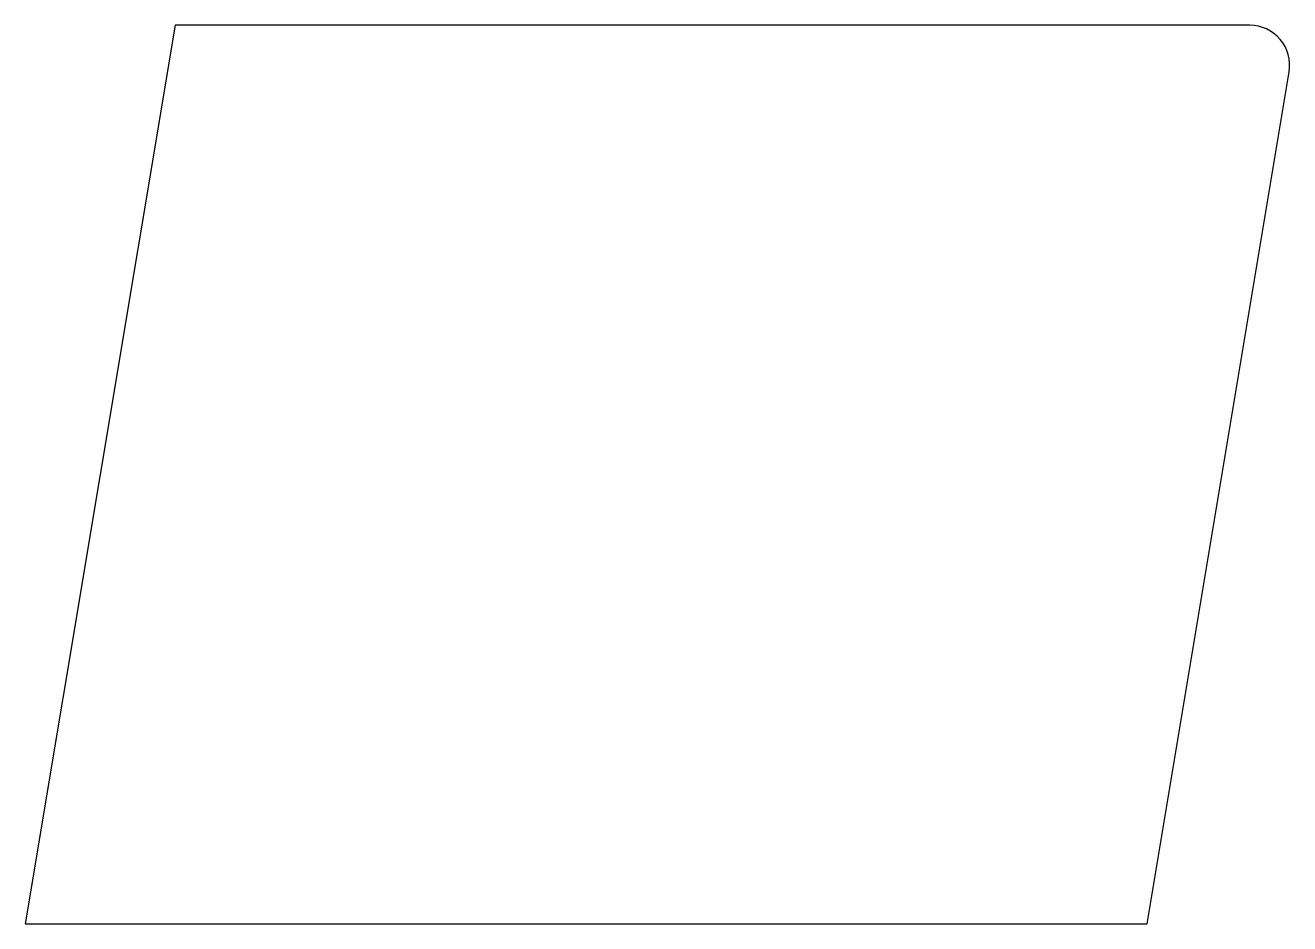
# Model space of a CAD drawing. Header units: millimetres. Extents: x 11.3 to 74.6, y 15 to 60.
import ezdxf

# ---------------------------------------------------------------- set-up
doc = ezdxf.new("R2010")
doc.units = ezdxf.units.MM
doc.layers.get('0').update_dxf_attribs({"linetype": 'CONTINUOUS'})

msp = doc.modelspace()

# ---------------------------------------------------------------- linework, layer by layer
for points in [[(18.81, 60), (11.31, 15), (67.5, 15), (74.612, 57.671, 0.463455), (72.639, 60)], [(11.31, 15), (67.5, 15), (74.612, 57.671, 0.463455), (72.639, 60), (18.81, 60)]]:
    msp.add_lwpolyline(points, format="xyb", close=True)

doc.saveas('drawing.dxf')
